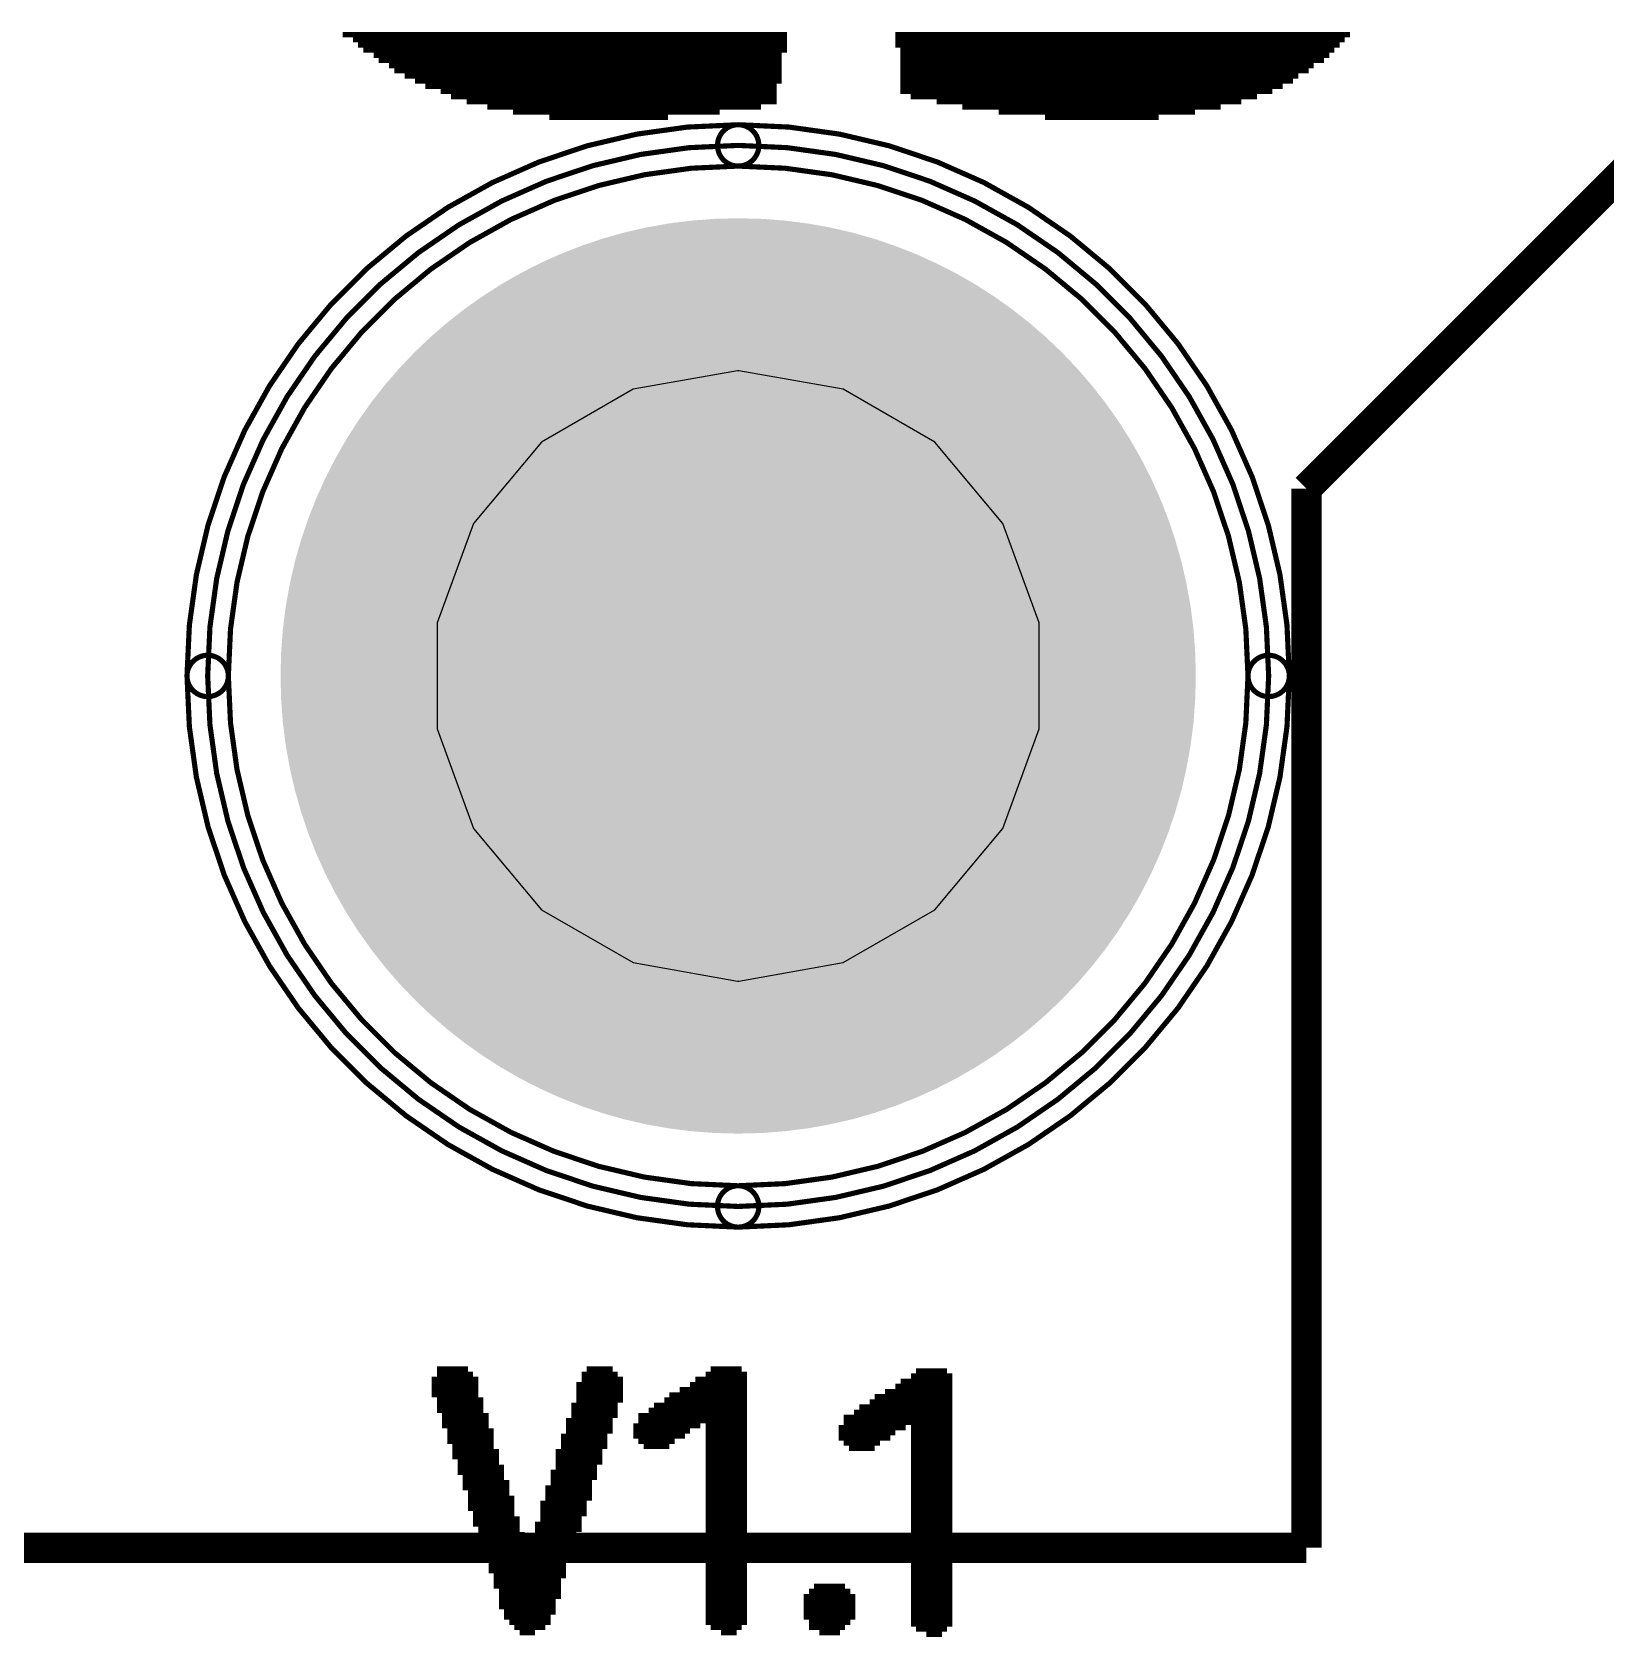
# Model space of a CAD drawing. Header units: millimetres. Extents: x -20.3 to 71.3, y -20.5 to 20.3.
# Drawn here: x 26.63 to 34.37, y -3.87 to 4.02 of the extents above; entities that cross this region are included whole.
import ezdxf

# ---------------------------------------------------------------- set-up
doc = ezdxf.new("R2010")
doc.units = ezdxf.units.MM
for name, color, linetype, true_color in [('Bottom Layer', 7, 'Continuous', 0x0000ff), ('Hole Layer', 7, 'Continuous', 0x222222), ('Top Layer', 7, 'Continuous', 0xff0000), ('Top Silkscreen Layer', 7, 'Continuous', 0xffcc00)]:
    doc.layers.add(name, color=color, linetype=linetype, true_color=true_color)

msp = doc.modelspace()

# ---------------------------------------------------------------- hatches: boundary and pattern name
at = {"layer": 'Bottom Layer'}
msp.add_hatch(color=256, dxfattribs=at).paths.add_polyline_path([(27.8491, 0.857, 1), (32.3491, 0.857, 1)])
at = {"layer": 'Hole Layer'}
msp.add_hatch(color=256, dxfattribs=at).paths.add_polyline_path([(30.1016, -0.643), (30.6146, -0.5525), (31.0658, -0.2921), (31.4006, 0.107), (31.5788, 0.5965), (31.5788, 1.1175), (31.4006, 1.607), (31.0658, 2.0061), (30.6146, 2.2665), (30.1016, 2.357), (30.0965, 2.357), (29.5835, 2.2665), (29.1323, 2.0061), (28.7975, 1.607), (28.6193, 1.1175), (28.6193, 0.5965), (28.7975, 0.107), (29.1323, -0.2921), (29.5835, -0.5525), (30.0965, -0.643)])
at = {"layer": 'Top Layer'}
msp.add_hatch(color=256, dxfattribs=at).paths.add_polyline_path([(27.8491, 0.857, 1), (32.3491, 0.857, 1)])

# ---------------------------------------------------------------- linework, layer by layer
at = {"layer": 'Bottom Layer', "const_width": 0.0254}
for points in [[(27.3893, 0.857, -0.414214), (30.0991, 3.5667, -1), (30.0991, 3.3635, 0.414214), (27.5925, 0.857, -1)], [(30.0991, 3.5667, -0.414214), (32.8088, 0.857, -1), (32.6056, 0.857, 0.414214), (30.0991, 3.3635, -1)], [(27.4909, 0.857, 0.414214), (30.0991, -1.7511, 0.414214), (32.7072, 0.857, 0.414214), (30.0991, 3.4651, 0.414214)], [(30.0991, -1.8527, -0.414214), (27.3893, 0.857, -1), (27.5925, 0.857, 0.414214), (30.0991, -1.6495, -1)], [(32.8088, 0.857, -0.414214), (30.0991, -1.8527, -1), (30.0991, -1.6495, 0.414214), (32.6056, 0.857, -1)]]:
    msp.add_lwpolyline(points, format="xyb", close=True, dxfattribs=at)
at = {"layer": 'Hole Layer'}
msp.add_lwpolyline([(30.1016, -0.643), (30.6146, -0.5525), (31.0658, -0.2921), (31.4006, 0.107), (31.5788, 0.5965), (31.5788, 1.1175), (31.4006, 1.607), (31.0658, 2.0061), (30.6146, 2.2665), (30.1016, 2.357), (30.0965, 2.357), (29.5835, 2.2665), (29.1323, 2.0061), (28.7975, 1.607), (28.6193, 1.1175), (28.6193, 0.5965), (28.7975, 0.107), (29.1323, -0.2921), (29.5835, -0.5525), (30.0965, -0.643)], close=True, dxfattribs=at)
at = {"layer": 'Top Layer', "const_width": 0.15}
for points in [[(32.8931, 1.778), (38.9891, 7.874)], [(32.8931, -3.429), (32.8931, 1.778)], [(17.653, -3.429), (32.8931, -3.429)]]:
    msp.add_lwpolyline(points, dxfattribs=at)
at = {"layer": 'Top Silkscreen Layer', "const_width": 0.0254}
for points in [[(28.1539, 4.0094), (30.3383, 4.0094)], [(28.1539, 4.0094), (30.3383, 4.0094)], [(28.2047, 3.984), (30.3383, 3.984)], [(28.2047, 3.984), (30.3383, 3.984)], [(28.2301, 3.9586), (30.3383, 3.9586)], [(28.2301, 3.9586), (30.3383, 3.9586)], [(28.2555, 3.9332), (30.3383, 3.9332)], [(28.2555, 3.9332), (30.3383, 3.9332)], [(30.8717, 4.0094), (33.1069, 4.0094)], [(30.8717, 4.0094), (33.1069, 4.0094)], [(30.8717, 3.984), (33.0815, 3.984)], [(30.8717, 3.984), (33.0815, 3.984)], [(30.8717, 3.9586), (33.0561, 3.9586)], [(30.8717, 3.9586), (33.0561, 3.9586)], [(30.8971, 3.9332), (33.0307, 3.9332)], [(30.8971, 3.9332), (33.0307, 3.9332)], [(28.3063, 3.9078), (30.3129, 3.9078)], [(28.3063, 3.9078), (30.3129, 3.9078)], [(28.3317, 3.8824), (30.3129, 3.8824)], [(28.3317, 3.8824), (30.3129, 3.8824)], [(28.3825, 3.857), (30.3129, 3.857)], [(28.3825, 3.857), (30.3129, 3.857)], [(30.8971, 3.9078), (33.0053, 3.9078)], [(30.8971, 3.9078), (33.0053, 3.9078)], [(30.8971, 3.8824), (32.9799, 3.8824)], [(30.8971, 3.8824), (32.9799, 3.8824)], [(30.8971, 3.857), (32.9291, 3.857)], [(30.8971, 3.857), (32.9291, 3.857)], [(28.4079, 3.8316), (30.3129, 3.8316)], [(28.4079, 3.8316), (30.3129, 3.8316)], [(28.4587, 3.8062), (30.3129, 3.8062)], [(28.4587, 3.8062), (30.3129, 3.8062)], [(28.5095, 3.7808), (30.3129, 3.7808)], [(28.5095, 3.7808), (30.3129, 3.7808)], [(30.8971, 3.8316), (32.9037, 3.8316)], [(30.8971, 3.8316), (32.9037, 3.8316)], [(30.8971, 3.8062), (32.8529, 3.8062)], [(30.8971, 3.8062), (32.8529, 3.8062)], [(30.8971, 3.7808), (32.8275, 3.7808)], [(30.8971, 3.7808), (32.8275, 3.7808)], [(28.5603, 3.7554), (30.2875, 3.7554)], [(28.5603, 3.7554), (30.2875, 3.7554)], [(28.6365, 3.73), (30.2875, 3.73)], [(28.6365, 3.73), (30.2875, 3.73)], [(28.6873, 3.7046), (30.2875, 3.7046)], [(28.6873, 3.7046), (30.2875, 3.7046)], [(30.8971, 3.7554), (32.7767, 3.7554)], [(30.8971, 3.7554), (32.7767, 3.7554)], [(30.8971, 3.73), (32.7259, 3.73)], [(30.8971, 3.73), (32.7259, 3.73)], [(30.9479, 3.7046), (32.6497, 3.7046)], [(30.9479, 3.7046), (32.6497, 3.7046)], [(28.7635, 3.6792), (30.2875, 3.6792)], [(28.7635, 3.6792), (30.2875, 3.6792)], [(28.8651, 3.6538), (30.2113, 3.6538)], [(28.8651, 3.6538), (30.2113, 3.6538)], [(28.9921, 3.6284), (30.0081, 3.6284)], [(28.9921, 3.6284), (30.0081, 3.6284)], [(31.0749, 3.6792), (32.5735, 3.6792)], [(31.0749, 3.6792), (32.5735, 3.6792)], [(31.2019, 3.6538), (32.4719, 3.6538)], [(31.2019, 3.6538), (32.4719, 3.6538)], [(31.3797, 3.6284), (32.3449, 3.6284)], [(31.3797, 3.6284), (32.3449, 3.6284)], [(29.1699, 3.603), (29.7541, 3.603)], [(29.1699, 3.603), (29.7541, 3.603)], [(31.6083, 3.603), (32.1671, 3.603)], [(31.6083, 3.603), (32.1671, 3.603)], [(28.5929, -2.6014), (28.8215, -2.6014)], [(28.5929, -2.6014), (28.8215, -2.6014)], [(28.6183, -2.5506), (28.7707, -2.5506)], [(28.6183, -2.5506), (28.7707, -2.5506)], [(28.6183, -2.576), (28.7961, -2.576)], [(28.6183, -2.576), (28.7961, -2.576)], [(29.3295, -2.576), (29.5073, -2.576)], [(29.3295, -2.576), (29.5073, -2.576)], [(29.3295, -2.6014), (29.5327, -2.6014)], [(29.3295, -2.6014), (29.5327, -2.6014)], [(29.3549, -2.5506), (29.4819, -2.5506)], [(29.3549, -2.5506), (29.4819, -2.5506)], [(29.8883, -2.6014), (30.1423, -2.6014)], [(29.8883, -2.6014), (30.1423, -2.6014)], [(29.9391, -2.576), (30.1423, -2.576)], [(29.9391, -2.576), (30.1423, -2.576)], [(29.9645, -2.5506), (30.1169, -2.5506)], [(29.9645, -2.5506), (30.1169, -2.5506)], [(30.8979, -2.6099), (31.1519, -2.6099)], [(30.8979, -2.6099), (31.1519, -2.6099)], [(30.9487, -2.5845), (31.1519, -2.5845)], [(30.9487, -2.5845), (31.1519, -2.5845)], [(30.9741, -2.5591), (31.1264, -2.5591)], [(30.9741, -2.5591), (31.1264, -2.5591)], [(28.5929, -2.6268), (28.8215, -2.6268)], [(28.5929, -2.6268), (28.8215, -2.6268)], [(28.5929, -2.6522), (28.8215, -2.6522)], [(28.5929, -2.6522), (28.8215, -2.6522)], [(28.5929, -2.6776), (28.8215, -2.6776)], [(28.5929, -2.6776), (28.8215, -2.6776)], [(29.3041, -2.6268), (29.5327, -2.6268)], [(29.3041, -2.6268), (29.5327, -2.6268)], [(29.3041, -2.6522), (29.5327, -2.6522)], [(29.3041, -2.6522), (29.5327, -2.6522)], [(29.3041, -2.6776), (29.5327, -2.6776)], [(29.3041, -2.6776), (29.5327, -2.6776)], [(29.7613, -2.6776), (30.1423, -2.6776)], [(29.7613, -2.6776), (30.1423, -2.6776)], [(29.8121, -2.6522), (30.1423, -2.6522)], [(29.8121, -2.6522), (30.1423, -2.6522)], [(29.8629, -2.6268), (30.1423, -2.6268)], [(29.8629, -2.6268), (30.1423, -2.6268)], [(30.7709, -2.6861), (31.1519, -2.6861)], [(30.7709, -2.6861), (31.1519, -2.6861)], [(30.8217, -2.6607), (31.1519, -2.6607)], [(30.8217, -2.6607), (31.1519, -2.6607)], [(30.8724, -2.6353), (31.1519, -2.6353)], [(30.8724, -2.6353), (31.1519, -2.6353)], [(28.6183, -2.703), (28.8469, -2.703)], [(28.6183, -2.703), (28.8469, -2.703)], [(28.6183, -2.7284), (28.8469, -2.7284)], [(28.6183, -2.7284), (28.8469, -2.7284)], [(28.6183, -2.7538), (28.8469, -2.7538)], [(28.6183, -2.7538), (28.8469, -2.7538)], [(29.2787, -2.7284), (29.5073, -2.7284)], [(29.2787, -2.7284), (29.5073, -2.7284)], [(29.2787, -2.7538), (29.5073, -2.7538)], [(29.2787, -2.7538), (29.5073, -2.7538)], [(29.3041, -2.703), (29.5327, -2.703)], [(29.3041, -2.703), (29.5327, -2.703)], [(29.6597, -2.7538), (30.1423, -2.7538)], [(29.6597, -2.7538), (30.1423, -2.7538)], [(29.6851, -2.7284), (30.1423, -2.7284)], [(29.6851, -2.7284), (30.1423, -2.7284)], [(29.7359, -2.703), (30.1423, -2.703)], [(29.7359, -2.703), (30.1423, -2.703)], [(30.6693, -2.7623), (31.1519, -2.7623)], [(30.6693, -2.7623), (31.1519, -2.7623)], [(30.6947, -2.7369), (31.1519, -2.7369)], [(30.6947, -2.7369), (31.1519, -2.7369)], [(30.7454, -2.7115), (31.1519, -2.7115)], [(30.7454, -2.7115), (31.1519, -2.7115)], [(28.6437, -2.7792), (28.8723, -2.7792)], [(28.6437, -2.7792), (28.8723, -2.7792)], [(28.6437, -2.8046), (28.8723, -2.8046)], [(28.6437, -2.8046), (28.8723, -2.8046)], [(28.6437, -2.83), (28.8723, -2.83)], [(28.6437, -2.83), (28.8723, -2.83)], [(29.2533, -2.8046), (29.4819, -2.8046)], [(29.2533, -2.8046), (29.4819, -2.8046)], [(29.2533, -2.83), (29.4819, -2.83)], [(29.2533, -2.83), (29.4819, -2.83)], [(29.2787, -2.7792), (29.5073, -2.7792)], [(29.2787, -2.7792), (29.5073, -2.7792)], [(29.5835, -2.83), (29.9137, -2.83)], [(29.5835, -2.83), (29.9137, -2.83)], [(29.6089, -2.7792), (30.1423, -2.7792)], [(29.6089, -2.7792), (30.1423, -2.7792)], [(29.6089, -2.8046), (30.1423, -2.8046)], [(29.6089, -2.8046), (30.1423, -2.8046)], [(29.9391, -2.83), (30.1423, -2.83)], [(29.9391, -2.83), (30.1423, -2.83)], [(30.5931, -2.8385), (30.9233, -2.8385)], [(30.5931, -2.8385), (30.9233, -2.8385)], [(30.6184, -2.7877), (31.1519, -2.7877)], [(30.6184, -2.7877), (31.1519, -2.7877)], [(30.6184, -2.8131), (31.1519, -2.8131)], [(30.6184, -2.8131), (31.1519, -2.8131)], [(30.9487, -2.8385), (31.1519, -2.8385)], [(30.9487, -2.8385), (31.1519, -2.8385)], [(28.6691, -2.8554), (28.8977, -2.8554)], [(28.6691, -2.8554), (28.8977, -2.8554)], [(28.6691, -2.8808), (28.8977, -2.8808)], [(28.6691, -2.8808), (28.8977, -2.8808)], [(28.6691, -2.9062), (28.8977, -2.9062)], [(28.6691, -2.9062), (28.8977, -2.9062)], [(28.6945, -2.9316), (28.8977, -2.9316)], [(28.6945, -2.9316), (28.8977, -2.9316)], [(29.2279, -2.8808), (29.4565, -2.8808)], [(29.2279, -2.8808), (29.4565, -2.8808)], [(29.2279, -2.9062), (29.4565, -2.9062)], [(29.2279, -2.9062), (29.4565, -2.9062)], [(29.2279, -2.9316), (29.4565, -2.9316)], [(29.2279, -2.9316), (29.4565, -2.9316)], [(29.2533, -2.8554), (29.4819, -2.8554)], [(29.2533, -2.8554), (29.4819, -2.8554)], [(29.5835, -2.8554), (29.8629, -2.8554)], [(29.5835, -2.8554), (29.8629, -2.8554)], [(29.5835, -2.8808), (29.8375, -2.8808)], [(29.5835, -2.8808), (29.8375, -2.8808)], [(29.6089, -2.9062), (29.7867, -2.9062)], [(29.6089, -2.9062), (29.7867, -2.9062)], [(29.6343, -2.9316), (29.7613, -2.9316)], [(29.6343, -2.9316), (29.7613, -2.9316)], [(29.9391, -2.8554), (30.1423, -2.8554)], [(29.9391, -2.8554), (30.1423, -2.8554)], [(29.9391, -2.8808), (30.1423, -2.8808)], [(29.9391, -2.8808), (30.1423, -2.8808)], [(29.9391, -2.9062), (30.1423, -2.9062)], [(29.9391, -2.9062), (30.1423, -2.9062)], [(29.9391, -2.9316), (30.1423, -2.9316)], [(29.9391, -2.9316), (30.1423, -2.9316)], [(30.5931, -2.8639), (30.8724, -2.8639)], [(30.5931, -2.8639), (30.8724, -2.8639)], [(30.5931, -2.8893), (30.8471, -2.8893)], [(30.5931, -2.8893), (30.8471, -2.8893)], [(30.6184, -2.9147), (30.7963, -2.9147)], [(30.6184, -2.9147), (30.7963, -2.9147)], [(30.9487, -2.8639), (31.1519, -2.8639)], [(30.9487, -2.8639), (31.1519, -2.8639)], [(30.9487, -2.8893), (31.1519, -2.8893)], [(30.9487, -2.8893), (31.1519, -2.8893)], [(30.9487, -2.9147), (31.1519, -2.9147)], [(30.9487, -2.9147), (31.1519, -2.9147)], [(28.6945, -2.957), (28.9231, -2.957)], [(28.6945, -2.957), (28.9231, -2.957)], [(28.6945, -2.9824), (28.9231, -2.9824)], [(28.6945, -2.9824), (28.9231, -2.9824)], [(28.7199, -3.0078), (28.9231, -3.0078)], [(28.7199, -3.0078), (28.9231, -3.0078)], [(29.2025, -2.957), (29.4311, -2.957)], [(29.2025, -2.957), (29.4311, -2.957)], [(29.2025, -2.9824), (29.4311, -2.9824)], [(29.2025, -2.9824), (29.4311, -2.9824)], [(29.2025, -3.0078), (29.4311, -3.0078)], [(29.2025, -3.0078), (29.4311, -3.0078)], [(29.9391, -2.957), (30.1423, -2.957)], [(29.9391, -2.957), (30.1423, -2.957)], [(29.9391, -2.9824), (30.1423, -2.9824)], [(29.9391, -2.9824), (30.1423, -2.9824)], [(29.9391, -3.0078), (30.1423, -3.0078)], [(29.9391, -3.0078), (30.1423, -3.0078)], [(30.6439, -2.9401), (30.7709, -2.9401)], [(30.6439, -2.9401), (30.7709, -2.9401)], [(30.9487, -2.9401), (31.1519, -2.9401)], [(30.9487, -2.9401), (31.1519, -2.9401)], [(30.9487, -2.9655), (31.1519, -2.9655)], [(30.9487, -2.9655), (31.1519, -2.9655)], [(30.9487, -2.9909), (31.1519, -2.9909)], [(30.9487, -2.9909), (31.1519, -2.9909)], [(28.7199, -3.0332), (28.9485, -3.0332)], [(28.7199, -3.0332), (28.9485, -3.0332)], [(28.7199, -3.0586), (28.9485, -3.0586)], [(28.7199, -3.0586), (28.9485, -3.0586)], [(28.7453, -3.084), (28.9485, -3.084)], [(28.7453, -3.084), (28.9485, -3.084)], [(29.1771, -3.0586), (29.4057, -3.0586)], [(29.1771, -3.0586), (29.4057, -3.0586)], [(29.1771, -3.084), (29.4057, -3.084)], [(29.1771, -3.084), (29.4057, -3.084)], [(29.2025, -3.0332), (29.4057, -3.0332)], [(29.2025, -3.0332), (29.4057, -3.0332)], [(29.9391, -3.0332), (30.1423, -3.0332)], [(29.9391, -3.0332), (30.1423, -3.0332)], [(29.9391, -3.0586), (30.1423, -3.0586)], [(29.9391, -3.0586), (30.1423, -3.0586)], [(29.9391, -3.084), (30.1423, -3.084)], [(29.9391, -3.084), (30.1423, -3.084)], [(30.9487, -3.0163), (31.1519, -3.0163)], [(30.9487, -3.0163), (31.1519, -3.0163)], [(30.9487, -3.0417), (31.1519, -3.0417)], [(30.9487, -3.0417), (31.1519, -3.0417)], [(30.9487, -3.0671), (31.1519, -3.0671)], [(30.9487, -3.0671), (31.1519, -3.0671)], [(28.7453, -3.1094), (28.9739, -3.1094)], [(28.7453, -3.1094), (28.9739, -3.1094)], [(28.7453, -3.1348), (28.9739, -3.1348)], [(28.7453, -3.1348), (28.9739, -3.1348)], [(28.7707, -3.1602), (28.9739, -3.1602)], [(28.7707, -3.1602), (28.9739, -3.1602)], [(29.1517, -3.1348), (29.3803, -3.1348)], [(29.1517, -3.1348), (29.3803, -3.1348)], [(29.1517, -3.1602), (29.3803, -3.1602)], [(29.1517, -3.1602), (29.3803, -3.1602)], [(29.1771, -3.1094), (29.3803, -3.1094)], [(29.1771, -3.1094), (29.3803, -3.1094)], [(29.9391, -3.1094), (30.1423, -3.1094)], [(29.9391, -3.1094), (30.1423, -3.1094)], [(29.9391, -3.1348), (30.1423, -3.1348)], [(29.9391, -3.1348), (30.1423, -3.1348)], [(29.9391, -3.1602), (30.1423, -3.1602)], [(29.9391, -3.1602), (30.1423, -3.1602)], [(30.9487, -3.0925), (31.1519, -3.0925)], [(30.9487, -3.0925), (31.1519, -3.0925)], [(30.9487, -3.1179), (31.1519, -3.1179)], [(30.9487, -3.1179), (31.1519, -3.1179)], [(30.9487, -3.1433), (31.1519, -3.1433)], [(30.9487, -3.1433), (31.1519, -3.1433)], [(28.7707, -3.1856), (28.9993, -3.1856)], [(28.7707, -3.1856), (28.9993, -3.1856)], [(28.7707, -3.211), (28.9993, -3.211)], [(28.7707, -3.211), (28.9993, -3.211)], [(28.7707, -3.2364), (28.9993, -3.2364)], [(28.7707, -3.2364), (28.9993, -3.2364)], [(29.1263, -3.211), (29.3549, -3.211)], [(29.1263, -3.211), (29.3549, -3.211)], [(29.1263, -3.2364), (29.3549, -3.2364)], [(29.1263, -3.2364), (29.3549, -3.2364)], [(29.1517, -3.1856), (29.3803, -3.1856)], [(29.1517, -3.1856), (29.3803, -3.1856)], [(29.9391, -3.1856), (30.1423, -3.1856)], [(29.9391, -3.1856), (30.1423, -3.1856)], [(29.9391, -3.211), (30.1423, -3.211)], [(29.9391, -3.211), (30.1423, -3.211)], [(29.9391, -3.2364), (30.1423, -3.2364)], [(29.9391, -3.2364), (30.1423, -3.2364)], [(30.9487, -3.1687), (31.1519, -3.1687)], [(30.9487, -3.1687), (31.1519, -3.1687)], [(30.9487, -3.1941), (31.1519, -3.1941)], [(30.9487, -3.1941), (31.1519, -3.1941)], [(30.9487, -3.2195), (31.1519, -3.2195)], [(30.9487, -3.2195), (31.1519, -3.2195)], [(30.9487, -3.2449), (31.1519, -3.2449)], [(30.9487, -3.2449), (31.1519, -3.2449)], [(28.7961, -3.2618), (28.9993, -3.2618)], [(28.7961, -3.2618), (28.9993, -3.2618)], [(28.7961, -3.2872), (29.0247, -3.2872)], [(28.7961, -3.2872), (29.0247, -3.2872)], [(28.7961, -3.3126), (29.0247, -3.3126)], [(28.7961, -3.3126), (29.0247, -3.3126)], [(29.1009, -3.3126), (29.3295, -3.3126)], [(29.1009, -3.3126), (29.3295, -3.3126)], [(29.1263, -3.2618), (29.3549, -3.2618)], [(29.1263, -3.2618), (29.3549, -3.2618)], [(29.1263, -3.2872), (29.3295, -3.2872)], [(29.1263, -3.2872), (29.3295, -3.2872)], [(29.9391, -3.2618), (30.1423, -3.2618)], [(29.9391, -3.2618), (30.1423, -3.2618)], [(29.9391, -3.2872), (30.1423, -3.2872)], [(29.9391, -3.2872), (30.1423, -3.2872)], [(29.9391, -3.3126), (30.1423, -3.3126)], [(29.9391, -3.3126), (30.1423, -3.3126)], [(30.9487, -3.2703), (31.1519, -3.2703)], [(30.9487, -3.2703), (31.1519, -3.2703)], [(30.9487, -3.2957), (31.1519, -3.2957)], [(30.9487, -3.2957), (31.1519, -3.2957)], [(30.9487, -3.3211), (31.1519, -3.3211)], [(30.9487, -3.3211), (31.1519, -3.3211)], [(28.8215, -3.338), (29.0247, -3.338)], [(28.8215, -3.338), (29.0247, -3.338)], [(28.8215, -3.3634), (29.0501, -3.3634)], [(28.8215, -3.3634), (29.0501, -3.3634)], [(28.8215, -3.3888), (29.0501, -3.3888)], [(28.8215, -3.3888), (29.0501, -3.3888)], [(29.0755, -3.3888), (29.3041, -3.3888)], [(29.0755, -3.3888), (29.3041, -3.3888)], [(29.1009, -3.338), (29.3295, -3.338)], [(29.1009, -3.338), (29.3295, -3.338)], [(29.1009, -3.3634), (29.3041, -3.3634)], [(29.1009, -3.3634), (29.3041, -3.3634)], [(29.9391, -3.338), (30.1423, -3.338)], [(29.9391, -3.338), (30.1423, -3.338)], [(29.9391, -3.3634), (30.1423, -3.3634)], [(29.9391, -3.3634), (30.1423, -3.3634)], [(29.9391, -3.3888), (30.1423, -3.3888)], [(29.9391, -3.3888), (30.1423, -3.3888)], [(30.9487, -3.3465), (31.1519, -3.3465)], [(30.9487, -3.3465), (31.1519, -3.3465)], [(30.9487, -3.3719), (31.1519, -3.3719)], [(30.9487, -3.3719), (31.1519, -3.3719)], [(30.9487, -3.3973), (31.1519, -3.3973)], [(30.9487, -3.3973), (31.1519, -3.3973)], [(28.8469, -3.4142), (29.0501, -3.4142)], [(28.8469, -3.4142), (29.0501, -3.4142)], [(28.8469, -3.4396), (29.2787, -3.4396)], [(28.8469, -3.4396), (29.2787, -3.4396)], [(28.8469, -3.465), (29.2787, -3.465)], [(28.8469, -3.465), (29.2787, -3.465)], [(29.0755, -3.4142), (29.3041, -3.4142)], [(29.0755, -3.4142), (29.3041, -3.4142)], [(29.9391, -3.4142), (30.1423, -3.4142)], [(29.9391, -3.4142), (30.1423, -3.4142)], [(29.9391, -3.4396), (30.1423, -3.4396)], [(29.9391, -3.4396), (30.1423, -3.4396)], [(29.9391, -3.465), (30.1423, -3.465)], [(29.9391, -3.465), (30.1423, -3.465)], [(30.9487, -3.4227), (31.1519, -3.4227)], [(30.9487, -3.4227), (31.1519, -3.4227)], [(30.9487, -3.4481), (31.1519, -3.4481)], [(30.9487, -3.4481), (31.1519, -3.4481)], [(30.9487, -3.4735), (31.1519, -3.4735)], [(30.9487, -3.4735), (31.1519, -3.4735)], [(28.8723, -3.4904), (29.2787, -3.4904)], [(28.8723, -3.4904), (29.2787, -3.4904)], [(28.8723, -3.5158), (29.2533, -3.5158)], [(28.8723, -3.5158), (29.2533, -3.5158)], [(28.8723, -3.5412), (29.2533, -3.5412)], [(28.8723, -3.5412), (29.2533, -3.5412)], [(29.9391, -3.4904), (30.1423, -3.4904)], [(29.9391, -3.4904), (30.1423, -3.4904)], [(29.9391, -3.5158), (30.1423, -3.5158)], [(29.9391, -3.5158), (30.1423, -3.5158)], [(29.9391, -3.5412), (30.1423, -3.5412)], [(29.9391, -3.5412), (30.1423, -3.5412)], [(30.9487, -3.4989), (31.1519, -3.4989)], [(30.9487, -3.4989), (31.1519, -3.4989)], [(30.9487, -3.5243), (31.1519, -3.5243)], [(30.9487, -3.5243), (31.1519, -3.5243)], [(30.9487, -3.5497), (31.1519, -3.5497)], [(30.9487, -3.5497), (31.1519, -3.5497)], [(28.8977, -3.5666), (29.2533, -3.5666)], [(28.8977, -3.5666), (29.2533, -3.5666)], [(28.8977, -3.592), (29.2279, -3.592)], [(28.8977, -3.592), (29.2279, -3.592)], [(28.8977, -3.6174), (29.2279, -3.6174)], [(28.8977, -3.6174), (29.2279, -3.6174)], [(29.9391, -3.5666), (30.1423, -3.5666)], [(29.9391, -3.5666), (30.1423, -3.5666)], [(29.9391, -3.592), (30.1423, -3.592)], [(29.9391, -3.592), (30.1423, -3.592)], [(29.9391, -3.6174), (30.1423, -3.6174)], [(29.9391, -3.6174), (30.1423, -3.6174)], [(30.4725, -3.6174), (30.6249, -3.6174)], [(30.4725, -3.6174), (30.6249, -3.6174)], [(30.9487, -3.5751), (31.1519, -3.5751)], [(30.9487, -3.5751), (31.1519, -3.5751)], [(30.9487, -3.6005), (31.1519, -3.6005)], [(30.9487, -3.6005), (31.1519, -3.6005)], [(30.9487, -3.6259), (31.1519, -3.6259)], [(30.9487, -3.6259), (31.1519, -3.6259)], [(28.9231, -3.6428), (29.2279, -3.6428)], [(28.9231, -3.6428), (29.2279, -3.6428)], [(28.9231, -3.6682), (29.2279, -3.6682)], [(28.9231, -3.6682), (29.2279, -3.6682)], [(28.9231, -3.6936), (29.2025, -3.6936)], [(28.9231, -3.6936), (29.2025, -3.6936)], [(28.9231, -3.719), (29.2025, -3.719)], [(28.9231, -3.719), (29.2025, -3.719)], [(29.9391, -3.6428), (30.1423, -3.6428)], [(29.9391, -3.6428), (30.1423, -3.6428)], [(29.9391, -3.6682), (30.1423, -3.6682)], [(29.9391, -3.6682), (30.1423, -3.6682)], [(29.9391, -3.6936), (30.1423, -3.6936)], [(29.9391, -3.6936), (30.1423, -3.6936)], [(29.9391, -3.719), (30.1423, -3.719)], [(29.9391, -3.719), (30.1423, -3.719)], [(30.4217, -3.6682), (30.6757, -3.6682)], [(30.4217, -3.6682), (30.6757, -3.6682)], [(30.4217, -3.6936), (30.6757, -3.6936)], [(30.4217, -3.6936), (30.6757, -3.6936)], [(30.4217, -3.719), (30.6757, -3.719)], [(30.4217, -3.719), (30.6757, -3.719)], [(30.4471, -3.6428), (30.6503, -3.6428)], [(30.4471, -3.6428), (30.6503, -3.6428)], [(30.9487, -3.6513), (31.1519, -3.6513)], [(30.9487, -3.6513), (31.1519, -3.6513)], [(30.9487, -3.6767), (31.1519, -3.6767)], [(30.9487, -3.6767), (31.1519, -3.6767)], [(30.9487, -3.7021), (31.1519, -3.7021)], [(30.9487, -3.7021), (31.1519, -3.7021)], [(28.9485, -3.7444), (29.2025, -3.7444)], [(28.9485, -3.7444), (29.2025, -3.7444)], [(28.9485, -3.7698), (29.1771, -3.7698)], [(28.9485, -3.7698), (29.1771, -3.7698)], [(28.9739, -3.7952), (29.1771, -3.7952)], [(28.9739, -3.7952), (29.1771, -3.7952)], [(29.9391, -3.7444), (30.1423, -3.7444)], [(29.9391, -3.7444), (30.1423, -3.7444)], [(29.9391, -3.7698), (30.1423, -3.7698)], [(29.9391, -3.7698), (30.1423, -3.7698)], [(29.9391, -3.7952), (30.1423, -3.7952)], [(29.9391, -3.7952), (30.1423, -3.7952)], [(30.4217, -3.7444), (30.6757, -3.7444)], [(30.4217, -3.7444), (30.6757, -3.7444)], [(30.4217, -3.7698), (30.6757, -3.7698)], [(30.4217, -3.7698), (30.6757, -3.7698)], [(30.4471, -3.7952), (30.6503, -3.7952)], [(30.4471, -3.7952), (30.6503, -3.7952)], [(30.9487, -3.7275), (31.1519, -3.7275)], [(30.9487, -3.7275), (31.1519, -3.7275)], [(30.9487, -3.7529), (31.1519, -3.7529)], [(30.9487, -3.7529), (31.1519, -3.7529)], [(30.9487, -3.7783), (31.1519, -3.7783)], [(30.9487, -3.7783), (31.1519, -3.7783)], [(28.9993, -3.8206), (29.1517, -3.8206)], [(28.9993, -3.8206), (29.1517, -3.8206)], [(29.0247, -3.846), (29.1009, -3.846)], [(29.0247, -3.846), (29.1009, -3.846)], [(29.9645, -3.8206), (30.1169, -3.8206)], [(29.9645, -3.8206), (30.1169, -3.8206)], [(30.0153, -3.846), (30.0915, -3.846)], [(30.0153, -3.846), (30.0915, -3.846)], [(30.4471, -3.8206), (30.6249, -3.8206)], [(30.4471, -3.8206), (30.6249, -3.8206)], [(30.4979, -3.846), (30.5995, -3.846)], [(30.4979, -3.846), (30.5995, -3.846)], [(30.9487, -3.8037), (31.1519, -3.8037)], [(30.9487, -3.8037), (31.1519, -3.8037)], [(30.9741, -3.8291), (31.1264, -3.8291)], [(30.9741, -3.8291), (31.1264, -3.8291)], [(31.0249, -3.8545), (31.1011, -3.8545)], [(31.0249, -3.8545), (31.1011, -3.8545)]]:
    msp.add_lwpolyline(points, dxfattribs=at)

doc.saveas('drawing.dxf')
